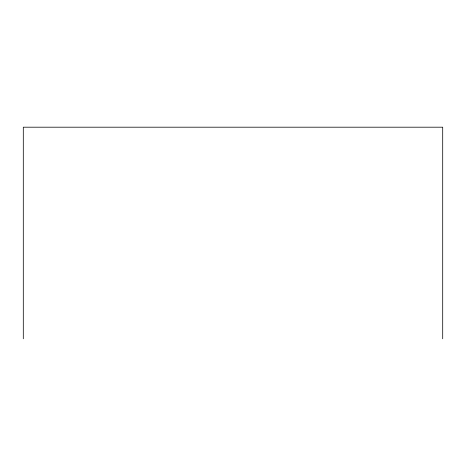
<?xml version="1.0" encoding="UTF-8"?>
<svg xmlns="http://www.w3.org/2000/svg" width="466" height="466" viewBox="0 0 466 466"><rect width="100%" height="100%" fill="white"/><g stroke="black" fill="none" stroke-linecap="round" stroke-linejoin="round"><path stroke-width="0.7" d="M442.7 338.805L442.7 127.195L23.3 127.195L23.3 338.805"/></g></svg>
